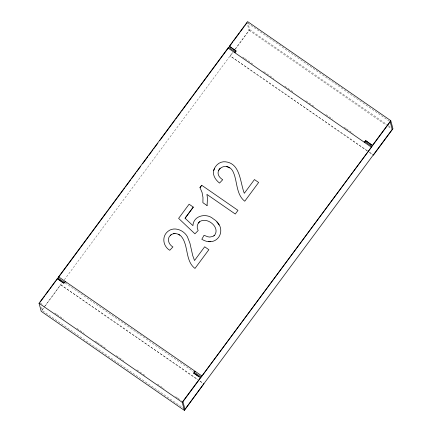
<?xml version="1.0" encoding="UTF-8"?>
<svg xmlns="http://www.w3.org/2000/svg" width="432" height="432" viewBox="0 0 432 432"><rect width="100%" height="100%" fill="white"/><g stroke="black" fill="none" stroke-linecap="round" stroke-linejoin="round"><path stroke-width="0.32" stroke-dasharray="2.16 1.62" d="M184.426 408.866L41.807 310.203L61.889 283.079M64.298 279.828L232.913 52.11M234.997 49.297L249.059 30.31L247.018 22.75M42.028 310.273L44.82 306.504M45.22 305.964L60.707 284.677L197.78 379.501M367.303 150.93L230.229 56.106L233.021 52.331M235.418 49.097L249.782 29.7L248.103 23.468L389.081 121.03M249.782 29.7L387.963 125.291M388.519 125.68L390.182 126.83M249.059 30.31L386.127 125.134M388.346 126.673L392.234 129.357M242.687 57.024L244.35 58.174M244.906 58.558L252.634 63.904M263.731 71.582L273.721 78.489M284.818 86.168L293.15 91.93M305.899 100.753L314.231 106.515M325.885 114.577L332.543 119.183M344.196 127.246L345.865 128.401M346.415 128.785L353.074 133.391M367.227 150.66L230.159 55.836L230.229 56.106M369.446 152.194L373.334 154.883M369.522 152.464L373.405 155.153M65.232 282.987L193.423 371.671M200 381.04L203.882 383.724M60.782 284.947L197.851 379.771M200.07 381.31L203.958 383.994M40.322 303.026L43.097 304.943M54.751 313.006L56.414 314.161M56.97 314.545L63.628 319.151M76.95 328.363L84.164 333.353M95.261 341.032L96.925 342.182M97.481 342.571L105.251 347.944M116.348 355.622L123.563 360.612M136.885 369.824L145.762 375.97M157.415 384.032L164.074 388.638M175.727 396.7L177.395 397.85M177.946 398.234L181.278 400.54M40.959 307.049L41.807 310.203"/><path stroke-width="0.65" d="M207.079 205.583L207.479 198.094L206.912 194.395L235.273 214.024L237.983 210.368L201.722 185.269L199.962 187.639L202.046 192.397L202.981 197.494L202.894 202.689L207.074 205.567M213.791 170.197C212.339 175.327 215.681 180.047 219.526 183.076L222.696 179.728C209.623 171.202 227.907 158.69 233.55 172.762C237.454 181.91 236.147 194.611 244.755 201.22L258.633 182.461L254.448 179.566L244.296 193.298C240.019 182.363 240.494 163.485 225.542 161.811C221.751 161.314 217.966 163.183 215.773 166.309C214.947 166.79 212.306 173.993 214.601 168.178M235.429 52.002L228.771 47.396L228.042 48.006L58.595 276.847L58.018 277.997L64.676 282.604M64.73 282.641L65.308 281.491L64.001 283.252L57.294 278.608L39.042 303.253L41.229 311.353L184.405 410.4L203.882 383.724M364.732 141.453L371.947 146.443L201.193 377.044L193.979 372.055M218.608 170.365L220.072 168.226M198.347 223.052L199.395 221.908L198.347 223.052L197.278 225.472L197.257 228.08L198.164 230.531L194.924 233.82L178.61 218.376L189.108 204.201L193.293 207.112L185.069 218.219L192.931 225.655C193.39 215.422 206.518 212.738 213.262 218.84C229.019 228.458 217.463 248.746 201.809 239.263L204.05 235.283L207.743 236.758L209.72 237.055L212.803 236.493L214.483 235.337L213.867 235.867M235.478 52.04L236.131 51.16L229.349 46.246L247.595 21.6L390.771 120.647L392.958 128.747L373.405 155.153L373.334 154.883M40.165 302.103L44.588 296.131M45.365 295.078L49.405 289.624M50.166 288.598L55.431 281.486M56.165 280.498L107.32 211.415M108.049 210.427L124.551 188.136M125.318 187.105L130.567 180.02M131.344 178.967L135.778 172.984M136.566 171.914L140.589 166.487M142.587 163.782L147.809 156.73M148.603 155.66L153.031 149.677M153.814 148.624L157.853 143.17M159.824 140.503L175.122 119.842M175.862 118.849L181.148 111.71M181.872 110.727L192.391 96.52M193.093 95.575L198.418 88.382M198.709 87.993L233.021 41.656M233.761 40.651L239.42 33.01M240.187 31.973L244.22 26.53M245.009 25.461L247.018 22.75M234.754 52.65L236.061 50.89L229.349 46.246M199.967 187.655L201.722 185.285M185.069 218.219L193.293 207.095M193.828 373.28L195.059 371.25L193.828 373.28L198.99 376.855M365.812 140.648L364.511 142.409L365.812 140.648L372.595 145.562L365.882 140.918M184.405 410.4L182.218 402.3L200.464 377.654L193.757 373.01M372.524 145.292L390.771 120.647M170.294 235.429C166.531 238.901 168.939 244.847 172.924 246.942L169.754 250.29C162.815 246.181 161.584 236.142 168.107 231.228C174.415 226.19 183.94 230.299 187.418 236.752L189.972 243.367L192.694 255.501L194.524 260.512L204.676 246.78L208.867 249.691L194.983 268.434C184.901 260.842 188.849 245.09 181.078 236.153C178.789 233.912 175.214 232.772 172.184 234.144C171.509 234.306 169.214 236.363 171.099 234.765M214.488 235.348C220.795 227.399 206.696 216.086 199.4 221.918M173.513 233.717L175.057 233.545M208.688 241.666L210.811 241.672M229.624 167.94L226.363 166.477M178.216 234.225L179.852 235.138M228.042 48.006L371.218 147.053M58.595 276.847L201.771 375.894M63.558 283.165L57.294 278.608M39.042 303.253L182.218 402.3M219.089 225.029L216.842 221.951M390.193 121.797L182.941 401.69L184.982 409.25L392.234 129.357L390.193 121.797"/></g></svg>
